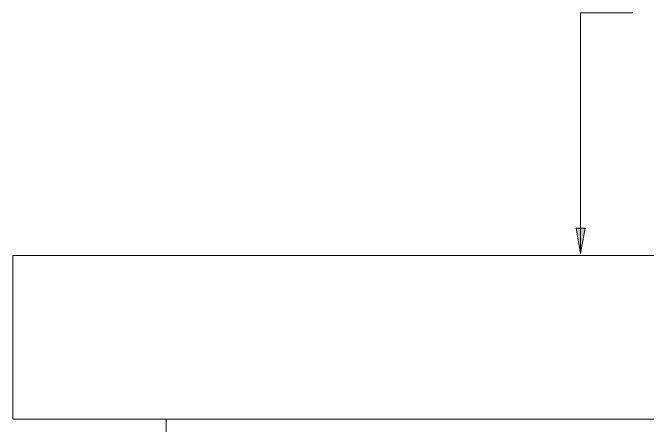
# Model space of a CAD drawing. Header units: metres. Extents: x 305 to 401, y 3 to 1216.
# Drawn here: x 308.697 to 311.798, y 1213.338 to 1215.357 of the extents above; entities that cross this region are included whole.
import ezdxf

# ---------------------------------------------------------------- set-up
doc = ezdxf.new("R2010")
doc.units = ezdxf.units.M
doc.layers.add('A-DETL', color=7, linetype='Continuous', lineweight=13)
doc.layers.add('G-ANNO-TEXT', color=7, linetype='Continuous', lineweight=9)

msp = doc.modelspace()

# ---------------------------------------------------------------- hatches: boundary and pattern name
at = {"layer": 'G-ANNO-TEXT'}
msp.add_hatch(color=256, dxfattribs=at).paths.add_polyline_path([(311.472, 1214.178), (311.4941, 1214.303), (311.45, 1214.303)])

# ---------------------------------------------------------------- linework, layer by layer
at = {"layer": 'A-DETL', "color": 143, "lineweight": 18, "true_color": 0x78aac8}
for p, q in [((308.6968, 1214.1695), (308.6968, 1213.3683)), ((321.6974, 1214.1695), (308.6968, 1214.1695)), ((308.6968, 1213.3683), (321.6974, 1213.3683)), ((309.4468, 1212.3687), (309.4468, 1213.3683))]:
    msp.add_line(p, q, dxfattribs=at)
at = {"layer": 'G-ANNO-TEXT'}
for p, q in [((311.472, 1215.3569), (311.7273, 1215.3569)), ((311.472, 1214.178), (311.472, 1215.3569)), ((311.4941, 1214.303), (311.45, 1214.303)), ((311.45, 1214.303), (311.472, 1214.178)), ((311.472, 1214.178), (311.4941, 1214.303))]:
    msp.add_line(p, q, dxfattribs=at)

doc.saveas('drawing.dxf')
